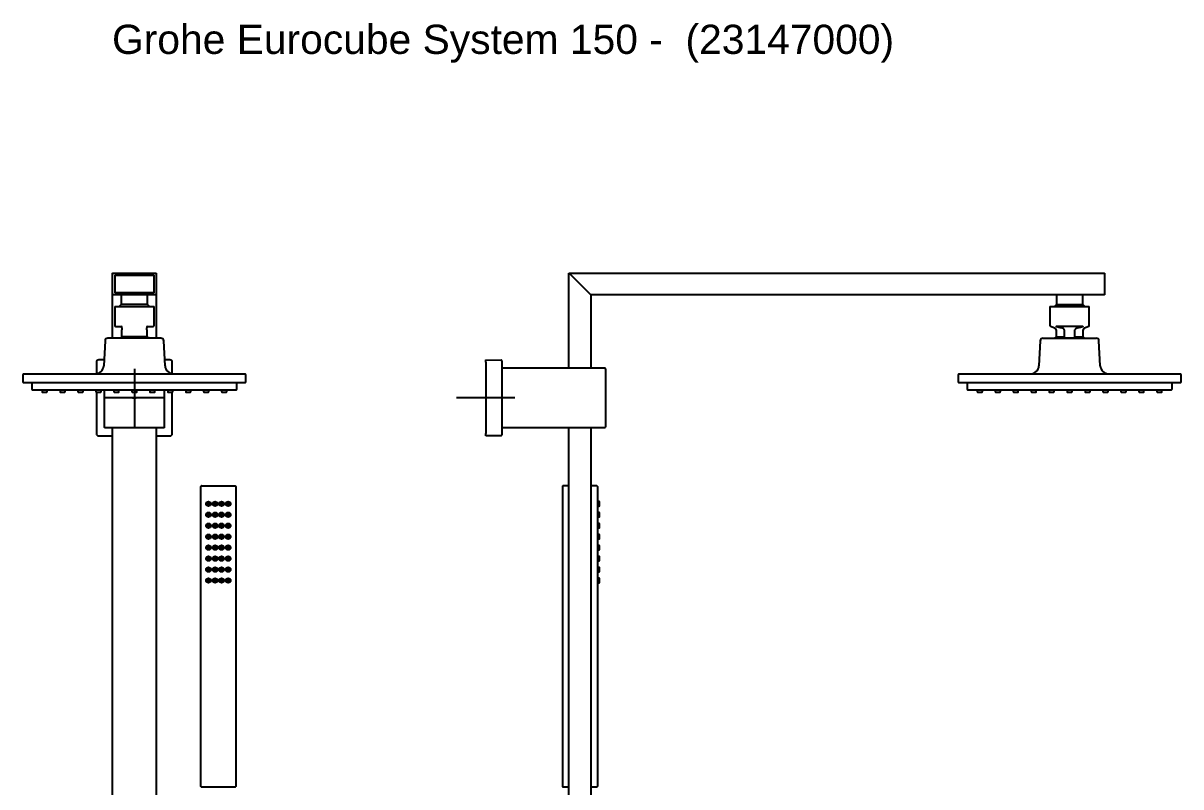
# Model space of a CAD drawing. Header units: millimetres. Extents: x -60 to 7633, y -2614 to 2146.
# Drawn here: x 4096 to 4889, y 1623 to 2146 of the extents above; entities that cross this region are included whole.
import ezdxf
from ezdxf.enums import TextEntityAlignment as Align
from ezdxf.lldxf.tags import DXFTag

# ---------------------------------------------------------------- set-up
doc = ezdxf.new("R2010")
doc.units = ezdxf.units.MM
doc.layers.get('0').update_dxf_attribs({"color": 250})
doc.styles.add('SEACAD_arial_ttf', font='arial.ttf')
tags = doc.linetypes.add('CENTER2', pattern=[28.575, 19.05, -3.175, 3.175, -3.175]).pattern_tags.tags
tags[10:11] = [DXFTag(74, 4), DXFTag(75, 0), DXFTag(340, '0'), DXFTag(46, 0.0), DXFTag(50, 0.0), DXFTag(44, 0.0), DXFTag(45, 0.0)]
tags[8:9] = [DXFTag(74, 4), DXFTag(75, 0), DXFTag(340, '0'), DXFTag(46, 0.0), DXFTag(50, 0.0), DXFTag(44, 0.0), DXFTag(45, 0.0)]
tags[6:7] = [DXFTag(74, 4), DXFTag(75, 0), DXFTag(340, '0'), DXFTag(46, 0.0), DXFTag(50, 0.0), DXFTag(44, 0.0), DXFTag(45, 0.0)]
tags[4:5] = [DXFTag(74, 4), DXFTag(75, 0), DXFTag(340, '0'), DXFTag(46, 0.0), DXFTag(50, 0.0), DXFTag(44, 0.0), DXFTag(45, 0.0)]

msp = doc.modelspace()

# ---------------------------------------------------------------- linework, layer by layer
at = {"linetype": 'Continuous'}
for p, q in [((4158.03, 1974.85), (4187.03, 1974.85)), ((4470.23, 1974.85), (4836.72, 1974.85)), ((4470.23, 1974.85), (4470.73, 1974.35)), ((4470.23, 1909.85), (4470.23, 1974.85)), ((4470.23, 1974.85), (4470.73, 1974.35)), ((4157.53, 1960.35), (4157.53, 1974.35)), ((4159.03, 1973.35), (4159.03, 1961.35)), ((4159.03, 1973.35), (4186.03, 1973.35)), ((4185.98, 1973.25), (4159.08, 1973.25)), ((4159.08, 1973.25), (4159.08, 1961.35)), ((4185.98, 1961.35), (4185.98, 1973.25)), ((4186.03, 1961.35), (4186.03, 1973.35)), ((4187.53, 1974.35), (4187.53, 1960.35)), ((4484.73, 1960.35), (4470.73, 1974.35)), ((4470.73, 1974.35), (4484.73, 1960.35)), ((4837.22, 1974.35), (4837.22, 1960.35)), ((4157.53, 1930.25), (4157.53, 1960.35)), ((4187.03, 1959.85), (4158.03, 1959.85)), ((4186.03, 1961.35), (4159.03, 1961.35)), ((4159.08, 1961.35), (4185.98, 1961.35)), ((4163.53, 1959.85), (4163.53, 1953.35)), ((4181.53, 1953.35), (4181.53, 1959.85)), ((4187.53, 1960.35), (4187.53, 1930.25)), ((4485.23, 1959.85), (4484.73, 1960.35)), ((4484.73, 1960.35), (4485.23, 1959.85)), ((4836.72, 1959.85), (4485.23, 1959.85)), ((4485.23, 1959.85), (4485.23, 1909.85)), ((4804.22, 1959.85), (4804.22, 1953.35)), ((4822.22, 1953.35), (4822.22, 1959.85)), ((4159.03, 1951.95), (4186.03, 1951.95)), ((4159.03, 1951.95), (4159.03, 1938.85)), ((4163.53, 1953.35), (4162.13, 1951.95)), ((4181.53, 1953.35), (4163.53, 1953.35)), ((4182.93, 1951.95), (4181.53, 1953.35)), ((4186.03, 1938.85), (4186.03, 1951.95)), ((4799.72, 1951.95), (4826.72, 1951.95)), ((4799.72, 1951.95), (4799.72, 1938.85)), ((4804.22, 1953.35), (4802.82, 1951.95)), ((4804.22, 1953.35), (4822.22, 1953.35)), ((4823.62, 1951.95), (4822.22, 1953.35)), ((4826.72, 1938.85), (4826.72, 1951.95)), ((4159.36, 1938.38), (4159.74, 1938.24)), ((4159.74, 1938.24), (4163.53, 1938.24)), ((4164.03, 1937.31), (4164.03, 1937.74)), ((4164.03, 1937.31), (4164.03, 1935.9)), ((4164.03, 1931.24), (4164.03, 1935.9)), ((4181.03, 1937.74), (4181.03, 1937.31)), ((4181.03, 1935.9), (4181.03, 1937.31)), ((4181.03, 1935.9), (4181.03, 1931.24)), ((4181.53, 1938.24), (4185.33, 1938.24)), ((4185.33, 1938.24), (4185.71, 1938.38)), ((4800.05, 1938.38), (4802.99, 1937.31)), ((4803.97, 1935.9), (4803.97, 1931.24)), ((4822.32, 1938.24), (4804.13, 1938.24)), ((4805.6, 1937.74), (4807.52, 1937.31)), ((4809.58, 1935.9), (4809.58, 1931.24)), ((4816.87, 1931.24), (4816.87, 1935.9)), ((4818.93, 1937.31), (4820.85, 1937.74)), ((4822.47, 1931.24), (4822.47, 1935.9)), ((4823.46, 1937.31), (4826.39, 1938.38)), ((4152.44, 1928.35), (4151.55, 1911.43)), ((4190.64, 1930.25), (4154.43, 1930.25)), ((4162.48, 1930.44), (4162.29, 1930.25)), ((4162.48, 1930.44), (4163.53, 1930.44)), ((4181.03, 1931.24), (4164.03, 1931.24)), ((4164.03, 1930.94), (4164.03, 1931.24)), ((4181.03, 1931.24), (4181.03, 1930.94)), ((4182.58, 1930.44), (4181.53, 1930.44)), ((4182.77, 1930.25), (4182.58, 1930.44)), ((4193.52, 1911.43), (4192.63, 1928.35)), ((4793.12, 1928.35), (4792.24, 1911.43)), ((4795.12, 1930.25), (4831.33, 1930.25)), ((4803.97, 1931.24), (4802.98, 1930.25)), ((4803.97, 1931.24), (4809.58, 1931.24)), ((4808.75, 1930.44), (4817.7, 1930.44)), ((4809.58, 1931.24), (4808.87, 1930.94)), ((4816.87, 1931.24), (4822.47, 1931.24)), ((4817.58, 1930.94), (4816.87, 1931.24)), ((4823.46, 1930.25), (4822.47, 1931.24)), ((4834.21, 1911.43), (4833.32, 1928.35)), ((4146.53, 1913.75), (4146.53, 1905.83)), ((4151.75, 1915.35), (4148.13, 1915.35)), ((4196.93, 1915.35), (4193.32, 1915.35)), ((4198.53, 1905.83), (4198.53, 1913.75)), ((4413.23, 1913.75), (4413.23, 1915.35)), ((4413.23, 1915.35), (4423.74, 1915.26)), ((4413.23, 1913.75), (4413.23, 1864.95)), ((4424.23, 1914.76), (4424.23, 1913.66)), ((4424.23, 1913.66), (4424.23, 1865.04)), ((4096.33, 1900.05), (4096.33, 1905.45)), ((4096.63, 1905.75), (4248.43, 1905.75)), ((4248.73, 1905.45), (4248.73, 1900.05)), ((4424.23, 1909.85), (4494.73, 1909.85)), ((4495.23, 1909.35), (4495.23, 1869.35)), ((4737.02, 1900.05), (4737.02, 1905.45)), ((4737.32, 1905.75), (4889.12, 1905.75)), ((4889.42, 1905.45), (4889.42, 1900.05)), ((4248.43, 1899.75), (4096.63, 1899.75)), ((4102.53, 1895.05), (4102.53, 1899.45)), ((4242.53, 1899.45), (4242.53, 1895.05)), ((4889.12, 1899.75), (4737.32, 1899.75)), ((4743.22, 1895.05), (4743.22, 1899.45)), ((4883.22, 1899.45), (4883.22, 1895.05)), ((4242.23, 1894.75), (4102.83, 1894.75)), ((4109.28, 1894.75), (4109.28, 1893.75)), ((4109.78, 1893.25), (4112.28, 1893.25)), ((4112.78, 1893.75), (4112.78, 1894.75)), ((4121.58, 1894.75), (4121.58, 1893.75)), ((4122.08, 1893.25), (4124.58, 1893.25)), ((4125.08, 1893.75), (4125.08, 1894.75)), ((4133.88, 1894.75), (4133.88, 1893.75)), ((4134.38, 1893.25), (4136.88, 1893.25)), ((4137.38, 1893.75), (4137.38, 1894.75)), ((4146.18, 1894.75), (4146.18, 1893.75)), ((4146.53, 1893.27), (4146.53, 1864.95)), ((4146.68, 1893.25), (4149.18, 1893.25)), ((4149.68, 1893.75), (4149.68, 1894.75)), ((4152.03, 1869.35), (4152.03, 1894.75)), ((4158.48, 1894.75), (4158.48, 1893.75)), ((4158.98, 1893.25), (4161.48, 1893.25)), ((4161.98, 1893.75), (4161.98, 1894.75)), ((4170.78, 1894.75), (4170.78, 1893.75)), ((4171.28, 1893.25), (4173.78, 1893.25)), ((4171.29, 1889.35), (4173.78, 1889.35)), ((4172.53, 1890.59), (4172.53, 1888.1)), ((4174.28, 1893.75), (4174.28, 1894.75)), ((4183.08, 1894.75), (4183.08, 1893.75)), ((4183.58, 1893.25), (4186.08, 1893.25)), ((4186.58, 1893.75), (4186.58, 1894.75)), ((4193.03, 1894.75), (4193.03, 1869.35)), ((4195.38, 1894.75), (4195.38, 1893.75)), ((4195.88, 1893.25), (4198.38, 1893.25)), ((4198.53, 1864.95), (4198.53, 1893.27)), ((4198.88, 1893.75), (4198.88, 1894.75)), ((4207.68, 1894.75), (4207.68, 1893.75)), ((4208.18, 1893.25), (4210.68, 1893.25)), ((4211.18, 1893.75), (4211.18, 1894.75)), ((4219.98, 1894.75), (4219.98, 1893.75)), ((4220.48, 1893.25), (4222.98, 1893.25)), ((4223.48, 1893.75), (4223.48, 1894.75)), ((4232.28, 1894.75), (4232.28, 1893.75)), ((4232.78, 1893.25), (4235.28, 1893.25)), ((4235.78, 1893.75), (4235.78, 1894.75)), ((4882.92, 1894.75), (4743.52, 1894.75)), ((4749.97, 1894.75), (4749.97, 1893.75)), ((4750.47, 1893.25), (4752.97, 1893.25)), ((4753.47, 1893.75), (4753.47, 1894.75)), ((4762.27, 1894.75), (4762.27, 1893.75)), ((4762.77, 1893.25), (4765.27, 1893.25)), ((4765.77, 1893.75), (4765.77, 1894.75)), ((4774.57, 1894.75), (4774.57, 1893.75)), ((4775.07, 1893.25), (4777.57, 1893.25)), ((4778.07, 1893.75), (4778.07, 1894.75)), ((4786.87, 1894.75), (4786.87, 1893.75)), ((4787.37, 1893.25), (4789.87, 1893.25)), ((4790.37, 1893.75), (4790.37, 1894.75)), ((4799.17, 1894.75), (4799.17, 1893.75)), ((4799.67, 1893.25), (4802.17, 1893.25)), ((4802.67, 1893.75), (4802.67, 1894.75)), ((4811.47, 1894.75), (4811.47, 1893.75)), ((4811.97, 1893.25), (4814.47, 1893.25)), ((4814.97, 1893.75), (4814.97, 1894.75)), ((4823.77, 1894.75), (4823.77, 1893.75)), ((4824.27, 1893.25), (4826.77, 1893.25)), ((4827.27, 1893.75), (4827.27, 1894.75)), ((4836.07, 1894.75), (4836.07, 1893.75)), ((4836.57, 1893.25), (4839.07, 1893.25)), ((4839.57, 1893.75), (4839.57, 1894.75)), ((4848.37, 1894.75), (4848.37, 1893.75)), ((4848.87, 1893.25), (4851.37, 1893.25)), ((4851.87, 1893.75), (4851.87, 1894.75)), ((4860.67, 1894.75), (4860.67, 1893.75)), ((4861.17, 1893.25), (4863.67, 1893.25)), ((4864.17, 1893.75), (4864.17, 1894.75)), ((4872.97, 1894.75), (4872.97, 1893.75)), ((4873.47, 1893.25), (4875.97, 1893.25)), ((4876.47, 1893.75), (4876.47, 1894.75)), ((4192.53, 1868.85), (4152.53, 1868.85)), ((4157.53, 1612.95), (4157.53, 1868.85)), ((4187.53, 1868.85), (4187.53, 1612.95)), ((4413.23, 1863.35), (4413.23, 1864.95)), ((4494.73, 1868.85), (4424.23, 1868.85)), ((4424.23, 1865.04), (4424.23, 1863.94)), ((4470.23, 1612.95), (4470.23, 1868.85)), ((4485.23, 1868.85), (4485.23, 1612.95)), ((4148.13, 1863.35), (4157.53, 1863.35)), ((4187.53, 1863.35), (4196.93, 1863.35)), ((4423.74, 1863.44), (4413.23, 1863.35)), ((4218.04, 1623.6), (4218.04, 1828.6)), ((4218.54, 1829.1), (4241.54, 1829.1)), ((4242.04, 1828.6), (4242.04, 1623.6)), ((4465.73, 1828.6), (4465.73, 1623.6)), ((4470.23, 1829.1), (4466.23, 1829.1)), ((4489.23, 1829.1), (4485.23, 1829.1)), ((4489.73, 1828.6), (4489.73, 1623.6)), ((4490.73, 1818.35), (4489.73, 1818.35)), ((4491.23, 1815.85), (4491.23, 1817.85)), ((4489.73, 1815.35), (4490.73, 1815.35)), ((4490.73, 1810.85), (4489.73, 1810.85)), ((4491.23, 1808.35), (4491.23, 1810.35)), ((4489.73, 1807.85), (4490.73, 1807.85)), ((4490.73, 1803.35), (4489.73, 1803.35)), ((4489.73, 1800.35), (4490.73, 1800.35)), ((4491.23, 1800.85), (4491.23, 1802.85)), ((4490.73, 1795.85), (4489.73, 1795.85)), ((4489.73, 1792.85), (4490.73, 1792.85)), ((4491.23, 1793.35), (4491.23, 1795.35)), ((4490.73, 1788.35), (4489.73, 1788.35)), ((4489.73, 1785.35), (4490.73, 1785.35)), ((4491.23, 1785.85), (4491.23, 1787.85)), ((4490.73, 1780.85), (4489.73, 1780.85)), ((4489.73, 1777.85), (4490.73, 1777.85)), ((4491.23, 1778.35), (4491.23, 1780.35)), ((4490.73, 1773.35), (4489.73, 1773.35)), ((4489.73, 1770.35), (4490.73, 1770.35)), ((4491.23, 1770.85), (4491.23, 1772.85)), ((4490.73, 1765.85), (4489.73, 1765.85)), ((4489.73, 1762.85), (4490.73, 1762.85)), ((4491.23, 1763.35), (4491.23, 1765.35)), ((4218.54, 1623.1), (4241.54, 1623.1)), ((4466.23, 1623.1), (4470.23, 1623.1)), ((4485.23, 1623.1), (4489.23, 1623.1))]:
    msp.add_line(p, q, dxfattribs=at)
at = {"linetype": 'CENTER2'}
for p, q in [((4172.53, 1909.35), (4172.53, 1869.35)), ((4413.23, 1909.35), (4413.23, 1869.35)), ((4192.53, 1889.35), (4152.53, 1889.35)), ((4433.23, 1889.35), (4393.23, 1889.35))]:
    msp.add_line(p, q, dxfattribs=at)
at = {"linetype": 'Continuous'}
for centre, radius in [((4223.23, 1816.85), 1.6), ((4223.23, 1816.85), 1.5), ((4223.23, 1816.85), 0.75), ((4227.78, 1816.85), 1.6), ((4227.78, 1816.85), 1.5), ((4227.78, 1816.85), 0.75), ((4232.28, 1816.85), 1.6), ((4232.28, 1816.85), 1.5), ((4232.28, 1816.85), 0.75), ((4236.83, 1816.85), 1.6), ((4236.83, 1816.85), 1.5), ((4236.83, 1816.85), 0.75), ((4223.23, 1809.35), 1.6), ((4223.23, 1809.35), 1.5), ((4223.23, 1809.35), 0.75), ((4227.78, 1809.35), 1.6), ((4227.78, 1809.35), 1.5), ((4227.78, 1809.35), 0.75), ((4232.28, 1809.35), 1.6), ((4232.28, 1809.35), 1.5), ((4232.28, 1809.35), 0.75), ((4236.83, 1809.35), 1.6), ((4236.83, 1809.35), 1.5), ((4236.83, 1809.35), 0.75), ((4223.23, 1801.85), 1.6), ((4223.23, 1801.85), 1.5), ((4223.23, 1801.85), 0.75), ((4227.78, 1801.85), 1.6), ((4227.78, 1801.85), 1.5), ((4227.78, 1801.85), 0.75), ((4232.28, 1801.85), 1.6), ((4232.28, 1801.85), 1.5), ((4232.28, 1801.85), 0.75), ((4236.83, 1801.85), 1.6), ((4236.83, 1801.85), 1.5), ((4236.83, 1801.85), 0.75), ((4223.23, 1794.35), 1.6), ((4223.23, 1794.35), 1.5), ((4223.23, 1794.35), 0.75), ((4227.78, 1794.35), 1.6), ((4227.78, 1794.35), 1.5), ((4227.78, 1794.35), 0.75), ((4232.28, 1794.35), 1.6), ((4232.28, 1794.35), 1.5), ((4232.28, 1794.35), 0.75), ((4236.83, 1794.35), 1.6), ((4236.83, 1794.35), 1.5), ((4236.83, 1794.35), 0.75), ((4223.23, 1786.85), 1.6), ((4223.23, 1786.85), 1.5), ((4223.23, 1786.85), 0.75), ((4227.78, 1786.85), 1.6), ((4227.78, 1786.85), 1.5), ((4227.78, 1786.85), 0.75), ((4232.28, 1786.85), 1.6), ((4232.28, 1786.85), 1.5), ((4232.28, 1786.85), 0.75), ((4236.83, 1786.85), 1.6), ((4236.83, 1786.85), 1.5), ((4236.83, 1786.85), 0.75), ((4223.23, 1779.35), 1.6), ((4223.23, 1779.35), 1.5), ((4223.23, 1779.35), 0.75), ((4227.78, 1779.35), 1.6), ((4227.78, 1779.35), 1.5), ((4227.78, 1779.35), 0.75), ((4232.28, 1779.35), 1.6), ((4232.28, 1779.35), 1.5), ((4232.28, 1779.35), 0.75), ((4236.83, 1779.35), 1.6), ((4236.83, 1779.35), 1.5), ((4236.83, 1779.35), 0.75), ((4223.23, 1771.85), 1.6), ((4223.23, 1771.85), 1.5), ((4223.23, 1771.85), 0.75), ((4227.78, 1771.85), 1.6), ((4227.78, 1771.85), 1.5), ((4227.78, 1771.85), 0.75), ((4232.28, 1771.85), 1.6), ((4232.28, 1771.85), 1.5), ((4232.28, 1771.85), 0.75), ((4236.83, 1771.85), 1.6), ((4236.83, 1771.85), 1.5), ((4236.83, 1771.85), 0.75), ((4223.23, 1764.35), 1.6), ((4223.23, 1764.35), 1.5), ((4223.23, 1764.35), 0.75), ((4227.78, 1764.35), 1.6), ((4227.78, 1764.35), 1.5), ((4227.78, 1764.35), 0.75), ((4232.28, 1764.35), 1.6), ((4232.28, 1764.35), 1.5), ((4232.28, 1764.35), 0.75), ((4236.83, 1764.35), 1.6), ((4236.83, 1764.35), 1.5), ((4236.83, 1764.35), 0.75)]:
    msp.add_circle(centre, radius, dxfattribs=at)
for centre, radius, start, end in [((4159.53, 1938.85), 0.5, 180, 250), ((4163.53, 1937.74), 0.5, 0, 90), ((4181.53, 1937.74), 0.5, 90, 180), ((4185.53, 1938.85), 0.5, 290, 0), ((4800.22, 1938.85), 0.5, 180, 250), ((4802.47, 1935.9), 1.5, 0, 70), ((4823.97, 1935.9), 1.5, 110, 180), ((4826.22, 1938.85), 0.5, 290, 0), ((4154.43, 1928.25), 2, 90, 177), ((4163.53, 1930.94), 0.5, 270, 0), ((4181.53, 1930.94), 0.5, 180, 270), ((4190.64, 1928.25), 2, 3, 90), ((4795.12, 1928.25), 2, 90, 177), ((4831.33, 1928.25), 2, 3, 90), ((4145.56, 1911.75), 6, 270, 357), ((4199.51, 1911.75), 6, 183, 270), ((4423.73, 1914.76), 0.5, 0, 89.5), ((4786.25, 1911.75), 6, 270, 357), ((4840.2, 1911.75), 6, 183, 270), ((4096.63, 1905.45), 0.3, 90, 180), ((4248.43, 1905.45), 0.3, 0, 90), ((4494.73, 1909.35), 0.5, 0, 90), ((4737.32, 1905.45), 0.3, 90, 180), ((4889.12, 1905.45), 0.3, 0, 90), ((4096.63, 1900.05), 0.3, 180, 270), ((4102.23, 1899.45), 0.3, 0, 90), ((4242.83, 1899.45), 0.3, 90, 180), ((4248.43, 1900.05), 0.3, 270, 0), ((4737.32, 1900.05), 0.3, 180, 270), ((4742.92, 1899.45), 0.3, 0, 90), ((4883.52, 1899.45), 0.3, 90, 180), ((4889.12, 1900.05), 0.3, 270, 0), ((4102.83, 1895.05), 0.3, 180, 270), ((4109.78, 1893.75), 0.5, 180, 270), ((4112.28, 1893.75), 0.5, 270, 0), ((4122.08, 1893.75), 0.5, 180, 270), ((4124.58, 1893.75), 0.5, 270, 0), ((4134.38, 1893.75), 0.5, 180, 270), ((4136.88, 1893.75), 0.5, 270, 0), ((4146.68, 1893.75), 0.5, 180, 270), ((4149.18, 1893.75), 0.5, 270, 0), ((4158.98, 1893.75), 0.5, 180, 270), ((4161.48, 1893.75), 0.5, 270, 0), ((4171.28, 1893.75), 0.5, 180, 270), ((4173.78, 1893.75), 0.5, 270, 0), ((4183.58, 1893.75), 0.5, 180, 270), ((4186.08, 1893.75), 0.5, 270, 0), ((4195.88, 1893.75), 0.5, 180, 270), ((4198.38, 1893.75), 0.5, 270, 0), ((4208.18, 1893.75), 0.5, 180, 270), ((4210.68, 1893.75), 0.5, 270, 0), ((4220.48, 1893.75), 0.5, 180, 270), ((4222.98, 1893.75), 0.5, 270, 0), ((4232.78, 1893.75), 0.5, 180, 270), ((4235.28, 1893.75), 0.5, 270, 0), ((4242.23, 1895.05), 0.3, 270, 0), ((4743.52, 1895.05), 0.3, 180, 270), ((4750.47, 1893.75), 0.5, 180, 270), ((4752.97, 1893.75), 0.5, 270, 0), ((4762.77, 1893.75), 0.5, 180, 270), ((4765.27, 1893.75), 0.5, 270, 0), ((4775.07, 1893.75), 0.5, 180, 270), ((4777.57, 1893.75), 0.5, 270, 0), ((4787.37, 1893.75), 0.5, 180, 270), ((4789.87, 1893.75), 0.5, 270, 0), ((4799.67, 1893.75), 0.5, 180, 270), ((4802.17, 1893.75), 0.5, 270, 0), ((4811.97, 1893.75), 0.5, 180, 270), ((4814.47, 1893.75), 0.5, 270, 0), ((4824.27, 1893.75), 0.5, 180, 270), ((4826.77, 1893.75), 0.5, 270, 0), ((4836.57, 1893.75), 0.5, 180, 270), ((4839.07, 1893.75), 0.5, 270, 0), ((4848.87, 1893.75), 0.5, 180, 270), ((4851.37, 1893.75), 0.5, 270, 0), ((4861.17, 1893.75), 0.5, 180, 270), ((4863.67, 1893.75), 0.5, 270, 0), ((4873.47, 1893.75), 0.5, 180, 270), ((4875.97, 1893.75), 0.5, 270, 0), ((4882.92, 1895.05), 0.3, 270, 0), ((4423.73, 1863.94), 0.5, 270.5, 0), ((4494.73, 1869.35), 0.5, 270, 0), ((4228.08, 1816.03), 0.742, 84.45629, 135.79631), ((4231.99, 1816.03), 0.742, 44.20369, 95.54371), ((4490.73, 1817.85), 0.5, 0, 90), ((4228.08, 1808.76), 0.736, 105.38081, 128.18817), ((4231.99, 1808.76), 0.736, 51.81183, 74.61919), ((4490.73, 1815.85), 0.5, 270, 0), ((4490.73, 1810.35), 0.5, 0, 90), ((4490.73, 1808.35), 0.5, 270, 0), ((4490.73, 1802.85), 0.5, 0, 90), ((4490.73, 1800.85), 0.5, 270, 0), ((4490.73, 1795.35), 0.5, 0, 90), ((4490.73, 1793.35), 0.5, 270, 0), ((4490.73, 1787.85), 0.5, 0, 90), ((4490.73, 1785.85), 0.5, 270, 0), ((4490.73, 1780.35), 0.5, 0, 90), ((4490.73, 1778.35), 0.5, 270, 0), ((4228.08, 1772.43), 0.736, 231.81183, 254.61919), ((4231.99, 1772.43), 0.736, 285.38081, 308.18817), ((4490.73, 1772.85), 0.5, 0, 90), ((4490.73, 1770.85), 0.5, 270, 0), ((4228.08, 1765.17), 0.742, 224.20369, 275.54371), ((4231.99, 1765.17), 0.742, 264.45629, 315.79631), ((4490.73, 1765.35), 0.5, 0, 90), ((4490.73, 1763.35), 0.5, 270, 0)]:
    msp.add_arc(centre, radius, start, end, dxfattribs=at)
for centre, major_axis, ratio, start_param, end_param in [((4148.13, 1913.75), (1.13, -1.13), 0.999924, 2.356233, 3.926953), ((4196.93, 1913.75), (-1.13, -1.13), 0.999924, 2.356233, 3.926953), ((4148.13, 1864.95), (1.13, 1.13), 0.999924, 2.356233, 3.926953), ((4196.93, 1864.95), (-1.13, 1.13), 0.999924, 2.356233, 3.926953), ((4223.71, 1816.41), (-0.305, -0.331), 0.986999, 4.023564, 5.451539), ((4227.94, 1816.4), (0.423, 0.153), 0.993171, 0.537028, 2.604565), ((4232.12, 1816.4), (0.423, -0.153), 0.993171, 0.537001, 2.604592), ((4236.36, 1816.41), (0.305, -0.331), 0.986999, 0.831646, 2.259621), ((4223.71, 1809.03), (-0.248, -0.376), 0.989886, 3.790517, 5.29087), ((4227.95, 1809.03), (0.402, 0.203), 0.996112, 0.398, 2.743592), ((4232.12, 1809.03), (0.402, -0.203), 0.996112, 0.397978, 2.743614), ((4236.36, 1809.03), (0.248, -0.376), 0.989886, 0.992316, 2.492669), ((4223.71, 1801.66), (-0.166, -0.418), 0.991825, 3.880074, 5.544704), ((4227.95, 1801.66), (0.344, 0.29), 0.998088, 0.276409, 2.865187), ((4232.12, 1801.66), (0.344, -0.29), 0.998088, 0.276168, 2.865423), ((4236.35, 1801.66), (0.166, -0.418), 0.991825, 0.738481, 2.403111), ((4223.72, 1794.29), (-0.059, -0.446), 0.992798, 3.942168, 5.482609), ((4227.95, 1794.28), (-0.165, -0.418), 0.99908, 3.141593, 6.283185), ((4232.12, 1794.28), (0.165, -0.418), 0.99908, 0, 3.141593), ((4236.35, 1794.29), (0.059, -0.446), 0.992798, 0.800576, 2.341017), ((4223.72, 1786.91), (0.059, -0.446), 0.992798, 3.695223, 5.738047), ((4227.95, 1786.91), (0.165, -0.418), 0.99908, 3.257218, 6.167424), ((4232.12, 1786.91), (-0.165, -0.418), 0.99908, 0.115618, 3.026111), ((4236.35, 1786.91), (-0.059, -0.446), 0.992798, 0.545138, 2.589917), ((4223.71, 1779.54), (0.166, -0.418), 0.991825, 3.733089, 5.691687), ((4227.95, 1779.54), (0.344, -0.29), 0.998088, 3.417778, 6.007003), ((4232.12, 1779.54), (0.344, 0.29), 0.998088, 3.417765, 6.007016), ((4236.35, 1779.54), (-0.166, -0.418), 0.991825, 0.595848, 2.54574), ((4223.71, 1772.16), (0.248, -0.376), 0.989886, 3.790517, 5.634261), ((4227.95, 1772.17), (0.402, -0.203), 0.996112, 3.539603, 5.885175), ((4232.12, 1772.17), (0.402, 0.203), 0.996112, 3.539594, 5.885184), ((4236.36, 1772.16), (-0.248, -0.376), 0.989886, 0.669313, 2.472279), ((4223.71, 1764.79), (0.305, -0.331), 0.986999, 3.91737, 5.507407), ((4227.94, 1764.79), (0.423, -0.153), 0.993171, 3.678612, 5.746166), ((4232.12, 1764.79), (0.423, 0.153), 0.993171, 3.678598, 5.74618), ((4236.36, 1764.79), (-0.305, -0.331), 0.986999, 0.776215, 2.365379)]:
    msp.add_ellipse(centre, major_axis=major_axis, ratio=ratio, start_param=start_param, end_param=end_param, dxfattribs=at)
for centre, major_axis, ratio in [((4223.25, 1816.84), (-0.335, 0.309), 0.986999), ((4227.79, 1816.84), (-0.154, 0.426), 0.993171), ((4232.28, 1816.84), (0.154, 0.426), 0.993171), ((4236.82, 1816.84), (0.335, 0.309), 0.986999), ((4223.25, 1809.34), (-0.379, 0.25), 0.989886), ((4227.79, 1809.34), (-0.204, 0.403), 0.996112), ((4232.28, 1809.34), (0.204, 0.403), 0.996112), ((4236.82, 1809.34), (0.379, 0.25), 0.989886), ((4223.25, 1801.84), (-0.422, 0.167), 0.991825), ((4227.79, 1801.84), (-0.291, 0.345), 0.998088), ((4232.28, 1801.84), (0.291, 0.345), 0.998088), ((4236.82, 1801.84), (0.422, 0.167), 0.991825), ((4223.25, 1794.35), (-0.449, 0.059), 0.992798), ((4227.79, 1794.35), (-0.419, 0.166), 0.99908), ((4232.28, 1794.35), (0.419, 0.166), 0.99908), ((4236.82, 1794.35), (0.449, 0.059), 0.992798), ((4223.25, 1786.85), (-0.449, -0.059), 0.992798), ((4227.79, 1786.85), (-0.419, -0.166), 0.99908), ((4232.28, 1786.85), (0.419, -0.166), 0.99908), ((4236.82, 1786.85), (0.449, -0.059), 0.992798), ((4223.25, 1779.35), (-0.422, -0.167), 0.991825), ((4227.79, 1779.35), (-0.291, -0.345), 0.998088), ((4232.28, 1779.35), (0.291, -0.345), 0.998088), ((4236.82, 1779.35), (0.422, -0.167), 0.991825), ((4223.25, 1771.86), (-0.379, -0.25), 0.989886), ((4227.79, 1771.86), (-0.204, -0.403), 0.996112), ((4232.28, 1771.86), (0.204, -0.403), 0.996112), ((4236.82, 1771.86), (0.379, -0.25), 0.989886), ((4223.25, 1764.36), (-0.335, -0.309), 0.986999), ((4227.79, 1764.36), (-0.154, -0.426), 0.993171), ((4232.28, 1764.36), (0.154, -0.426), 0.993171), ((4236.82, 1764.36), (0.335, -0.309), 0.986999)]:
    msp.add_ellipse(centre, major_axis=major_axis, ratio=ratio, dxfattribs=at)
for points, weights in [([(4157.53, 1974.35), (4157.53, 1974.85), (4158.03, 1974.85)], [1, 0.707106781187, 1]), ([(4187.03, 1974.85), (4187.53, 1974.85), (4187.53, 1974.35)], [1, 0.707106781186, 1]), ([(4836.72, 1974.85), (4837.22, 1974.85), (4837.22, 1974.35)], [1, 0.707106781186, 1]), ([(4158.03, 1959.85), (4157.53, 1959.85), (4157.53, 1960.35)], [1, 0.707106781187, 1]), ([(4187.53, 1960.35), (4187.53, 1959.85), (4187.03, 1959.85)], [1, 0.707106781187, 1]), ([(4837.22, 1960.35), (4837.22, 1959.85), (4836.72, 1959.85)], [1, 0.707106781186, 1]), ([(4152.53, 1868.85), (4152.03, 1868.85), (4152.03, 1869.35)], [1, 0.707106781187, 1]), ([(4193.03, 1869.35), (4193.03, 1868.85), (4192.53, 1868.85)], [1, 0.707106781187, 1])]:
    msp.add_rational_spline(points, weights, degree=2, dxfattribs=at)
for points, knots in [([(4805.6, 1937.74), (4805.3, 1937.81), (4805, 1937.89), (4804.56, 1938.02), (4804.41, 1938.07), (4804.21, 1938.14), (4804.14, 1938.17), (4804.05, 1938.22), (4804.07, 1938.24), (4804.13, 1938.24)], [0, 0, 0, 0, 0.5, 0.5, 0.75, 0.75, 0.875, 0.875, 1, 1, 1, 1]), ([(4809.58, 1935.9), (4809.58, 1936.01), (4809.54, 1936.12), (4809.44, 1936.31), (4809.37, 1936.4), (4809.21, 1936.56), (4809.12, 1936.63), (4808.94, 1936.76), (4808.85, 1936.81), (4808.56, 1936.97), (4808.36, 1937.06), (4807.94, 1937.21), (4807.73, 1937.26), (4807.52, 1937.31)], [0, 0, 0, 0, 0.125, 0.125, 0.25, 0.25, 0.375, 0.375, 0.5, 0.5, 0.75, 0.75, 1, 1, 1, 1]), ([(4818.93, 1937.31), (4818.71, 1937.26), (4818.5, 1937.21), (4818.09, 1937.06), (4817.89, 1936.97), (4817.6, 1936.81), (4817.5, 1936.76), (4817.32, 1936.63), (4817.24, 1936.56), (4817.08, 1936.4), (4817.01, 1936.31), (4816.91, 1936.12), (4816.87, 1936.01), (4816.87, 1935.9)], [0, 0, 0, 0, 0.25, 0.25, 0.5, 0.5, 0.625, 0.625, 0.75, 0.75, 0.875, 0.875, 1, 1, 1, 1]), ([(4822.32, 1938.24), (4822.35, 1938.24), (4822.37, 1938.24), (4822.38, 1938.22), (4822.37, 1938.21), (4822.33, 1938.18), (4822.3, 1938.17), (4822.24, 1938.14), (4822.2, 1938.13), (4822.03, 1938.07), (4821.89, 1938.02), (4821.45, 1937.89), (4821.15, 1937.81), (4820.85, 1937.74)], [0, 0, 0, 0, 0.0625, 0.0625, 0.125, 0.125, 0.1875, 0.1875, 0.25, 0.25, 0.5, 0.5, 1, 1, 1, 1]), ([(4808.75, 1930.44), (4808.67, 1930.44), (4808.59, 1930.44), (4808.52, 1930.46), (4808.5, 1930.46), (4808.48, 1930.47), (4808.46, 1930.48), (4808.44, 1930.49), (4808.42, 1930.5), (4808.41, 1930.52), (4808.4, 1930.53), (4808.39, 1930.54), (4808.39, 1930.55), (4808.39, 1930.56), (4808.39, 1930.58), (4808.4, 1930.59), (4808.4, 1930.61), (4808.41, 1930.62), (4808.42, 1930.63), (4808.43, 1930.66), (4808.45, 1930.68), (4808.48, 1930.7), (4808.52, 1930.74), (4808.58, 1930.78), (4808.63, 1930.81), (4808.71, 1930.86), (4808.79, 1930.9), (4808.87, 1930.94)], [0, 0, 0, 0, 0.226014, 0.226014, 0.226014, 0.300123, 0.300123, 0.300123, 0.375184, 0.375184, 0.375184, 0.426301, 0.426301, 0.426301, 0.477713, 0.477713, 0.477713, 0.526232, 0.526232, 0.526232, 0.611332, 0.611332, 0.611332, 0.775458, 0.775458, 0.775458, 1, 1, 1, 1]), ([(4817.58, 1930.94), (4817.67, 1930.9), (4817.75, 1930.85), (4817.84, 1930.8), (4817.88, 1930.78), (4817.92, 1930.75), (4817.95, 1930.72), (4817.98, 1930.69), (4818, 1930.67), (4818.02, 1930.64), (4818.03, 1930.63), (4818.04, 1930.61), (4818.05, 1930.6), (4818.06, 1930.58), (4818.06, 1930.56), (4818.05, 1930.55), (4818.05, 1930.54), (4818.05, 1930.53), (4818.04, 1930.52), (4818.03, 1930.5), (4818.01, 1930.49), (4817.99, 1930.48), (4817.96, 1930.47), (4817.92, 1930.46), (4817.88, 1930.45), (4817.82, 1930.44), (4817.76, 1930.44), (4817.7, 1930.44)], [0, 0, 0, 0, 0.245715, 0.245715, 0.245715, 0.366886, 0.366886, 0.366886, 0.459421, 0.459421, 0.459421, 0.51644, 0.51644, 0.51644, 0.574289, 0.574289, 0.574289, 0.623442, 0.623442, 0.623442, 0.695084, 0.695084, 0.695084, 0.822847, 0.822847, 0.822847, 1, 1, 1, 1]), ([(4223.37, 1816.13), (4223.38, 1816.18), (4223.39, 1816.23), (4223.4, 1816.28), (4223.43, 1816.36), (4223.47, 1816.44), (4223.52, 1816.5), (4223.57, 1816.57), (4223.63, 1816.62), (4223.7, 1816.67), (4223.76, 1816.71), (4223.84, 1816.74), (4223.92, 1816.76), (4223.95, 1816.77), (4223.98, 1816.77), (4224.01, 1816.78)], [0.4012242, 0.4012242, 0.4012242, 0.4012242, 0.4342707, 0.4342707, 0.4342707, 0.4870439, 0.4870439, 0.4870439, 0.5382767, 0.5382767, 0.5382767, 0.5891145, 0.5891145, 0.5891145, 0.6088781, 0.6088781, 0.6088781, 0.6088781]), ([(4236.7, 1816.13), (4236.69, 1816.18), (4236.68, 1816.23), (4236.67, 1816.28), (4236.64, 1816.36), (4236.6, 1816.44), (4236.55, 1816.5), (4236.5, 1816.57), (4236.44, 1816.62), (4236.37, 1816.67), (4236.31, 1816.71), (4236.23, 1816.74), (4236.15, 1816.76), (4236.12, 1816.77), (4236.09, 1816.77), (4236.06, 1816.78)], [0.4012242, 0.4012242, 0.4012242, 0.4012242, 0.4342707, 0.4342707, 0.4342707, 0.4870439, 0.4870439, 0.4870439, 0.5382767, 0.5382767, 0.5382767, 0.5891145, 0.5891145, 0.5891145, 0.6088781, 0.6088781, 0.6088781, 0.6088781]), ([(4223.59, 1802.03), (4223.62, 1802.05), (4223.65, 1802.08), (4223.68, 1802.1), (4223.68, 1802.1), (4223.68, 1802.1), (4223.69, 1802.11)], [0.56542759, 0.56542759, 0.56542759, 0.56542759, 0.59039684, 0.59039684, 0.59039684, 0.59198752, 0.59198752, 0.59198752, 0.59198752]), ([(4236.48, 1802.03), (4236.45, 1802.05), (4236.42, 1802.08), (4236.39, 1802.1), (4236.39, 1802.1), (4236.39, 1802.1), (4236.38, 1802.11)], [0.56542759, 0.56542759, 0.56542759, 0.56542759, 0.59039684, 0.59039684, 0.59039684, 0.59198752, 0.59198752, 0.59198752, 0.59198752]), ([(4223.59, 1779.17), (4223.62, 1779.14), (4223.65, 1779.12), (4223.68, 1779.1), (4223.68, 1779.09), (4223.68, 1779.09), (4223.69, 1779.09)], [0.56542759, 0.56542759, 0.56542759, 0.56542759, 0.59039684, 0.59039684, 0.59039684, 0.59198752, 0.59198752, 0.59198752, 0.59198752]), ([(4236.48, 1779.17), (4236.45, 1779.14), (4236.42, 1779.12), (4236.39, 1779.1), (4236.39, 1779.09), (4236.39, 1779.09), (4236.38, 1779.09)], [0.56542759, 0.56542759, 0.56542759, 0.56542759, 0.59039684, 0.59039684, 0.59039684, 0.59198752, 0.59198752, 0.59198752, 0.59198752]), ([(4223.37, 1765.07), (4223.38, 1765.02), (4223.39, 1764.97), (4223.4, 1764.92), (4223.43, 1764.84), (4223.47, 1764.76), (4223.52, 1764.7), (4223.57, 1764.63), (4223.63, 1764.58), (4223.7, 1764.53), (4223.76, 1764.49), (4223.84, 1764.46), (4223.92, 1764.44), (4223.95, 1764.43), (4223.98, 1764.42), (4224.01, 1764.42)], [0.4012242, 0.4012242, 0.4012242, 0.4012242, 0.4342707, 0.4342707, 0.4342707, 0.4870439, 0.4870439, 0.4870439, 0.5382767, 0.5382767, 0.5382767, 0.5891145, 0.5891145, 0.5891145, 0.6088781, 0.6088781, 0.6088781, 0.6088781]), ([(4236.7, 1765.07), (4236.69, 1765.02), (4236.68, 1764.97), (4236.67, 1764.92), (4236.64, 1764.84), (4236.6, 1764.76), (4236.55, 1764.7), (4236.5, 1764.63), (4236.44, 1764.58), (4236.37, 1764.53), (4236.31, 1764.49), (4236.23, 1764.46), (4236.15, 1764.44), (4236.12, 1764.43), (4236.09, 1764.42), (4236.06, 1764.42)], [0.4012242, 0.4012242, 0.4012242, 0.4012242, 0.4342707, 0.4342707, 0.4342707, 0.4870439, 0.4870439, 0.4870439, 0.5382767, 0.5382767, 0.5382767, 0.5891145, 0.5891145, 0.5891145, 0.6088781, 0.6088781, 0.6088781, 0.6088781])]:
    msp.add_open_spline(points, degree=3, knots=knots, dxfattribs=at)
for points, degree in [([(4218.04, 1828.6), (4218.04, 1828.73), (4218.09, 1828.86), (4218.18, 1828.95)], 3), ([(4218.54, 1829.1), (4218.46, 1829.1), (4218.38, 1829.08), (4218.3, 1829.05), (4218.24, 1829.01), (4218.18, 1828.95)], 5), ([(4241.54, 1829.1), (4241.67, 1829.1), (4241.8, 1829.05), (4241.89, 1828.95)], 3), ([(4241.89, 1828.95), (4241.98, 1828.86), (4242.04, 1828.73), (4242.04, 1828.6)], 3), ([(4465.88, 1828.95), (4465.83, 1828.9), (4465.78, 1828.83), (4465.75, 1828.76), (4465.73, 1828.68), (4465.73, 1828.6)], 5), ([(4466.23, 1829.1), (4466.15, 1829.1), (4466.07, 1829.08), (4466, 1829.05), (4465.94, 1829.01), (4465.88, 1828.95)], 5), ([(4489.59, 1828.95), (4489.53, 1829.01), (4489.47, 1829.05), (4489.4, 1829.08), (4489.32, 1829.1), (4489.23, 1829.1)], 5), ([(4489.59, 1828.95), (4489.68, 1828.86), (4489.73, 1828.73), (4489.73, 1828.6)], 3), ([(4218.18, 1623.25), (4218.09, 1623.34), (4218.04, 1623.47), (4218.04, 1623.6)], 3), ([(4218.18, 1623.25), (4218.24, 1623.19), (4218.3, 1623.15), (4218.38, 1623.12), (4218.46, 1623.1), (4218.54, 1623.1)], 5), ([(4241.54, 1623.1), (4241.62, 1623.1), (4241.7, 1623.12), (4241.77, 1623.15), (4241.84, 1623.19), (4241.89, 1623.25)], 5), ([(4242.04, 1623.6), (4242.04, 1623.47), (4241.98, 1623.34), (4241.89, 1623.25)], 3), ([(4465.73, 1623.6), (4465.73, 1623.52), (4465.75, 1623.44), (4465.78, 1623.36), (4465.83, 1623.3), (4465.88, 1623.25)], 5), ([(4465.88, 1623.25), (4465.94, 1623.19), (4466, 1623.15), (4466.07, 1623.12), (4466.15, 1623.1), (4466.23, 1623.1)], 5), ([(4489.23, 1623.1), (4489.32, 1623.1), (4489.4, 1623.12), (4489.47, 1623.15), (4489.53, 1623.19), (4489.59, 1623.25)], 5), ([(4489.59, 1623.25), (4489.64, 1623.3), (4489.69, 1623.36), (4489.72, 1623.44), (4489.73, 1623.52), (4489.73, 1623.6)], 5)]:
    msp.add_open_spline(points, degree=degree, dxfattribs=at)

# ---------------------------------------------------------------- texts
at = {"style": 'SEACAD_arial_ttf'}
msp.add_text('Grohe Eurocube System 150 -  (23147000)', height=20, dxfattribs=at).set_placement((4157.22, 2144.86), align=Align.TOP_LEFT)

doc.saveas('drawing.dxf')
